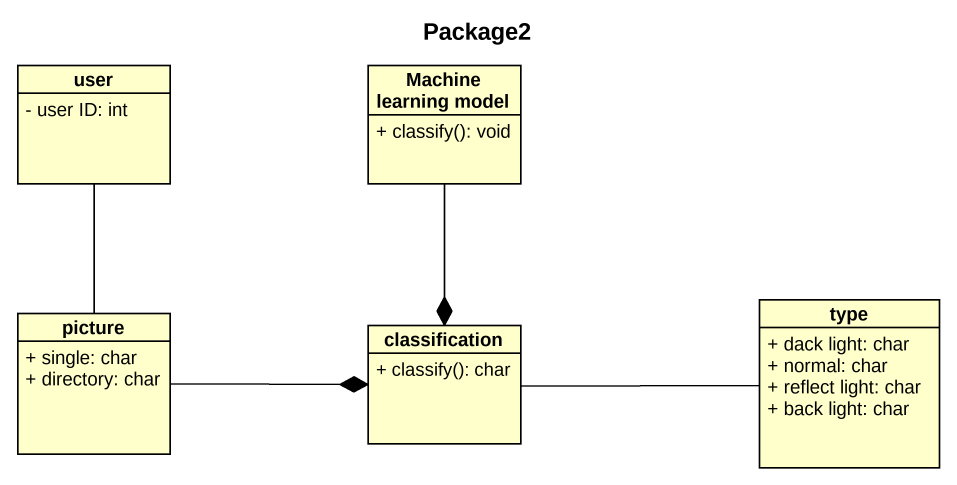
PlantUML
@startuml
title Package2
hide circle
hide empty members
skinparam classAttributeIconSize 0
class user {
  - user ID: int
}
class "Machine learning model" as Machine_learning_model {
  + classify(): void
}
class picture {
  + single: char
  + directory: char
}
class classification {
  + classify(): char
}
class type {
  + dack light: char
  + normal: char
  + reflect light: char
  + back light: char
}
user -- picture
Machine_learning_model --* classification
picture -right-* classification
classification -right- type
@enduml
